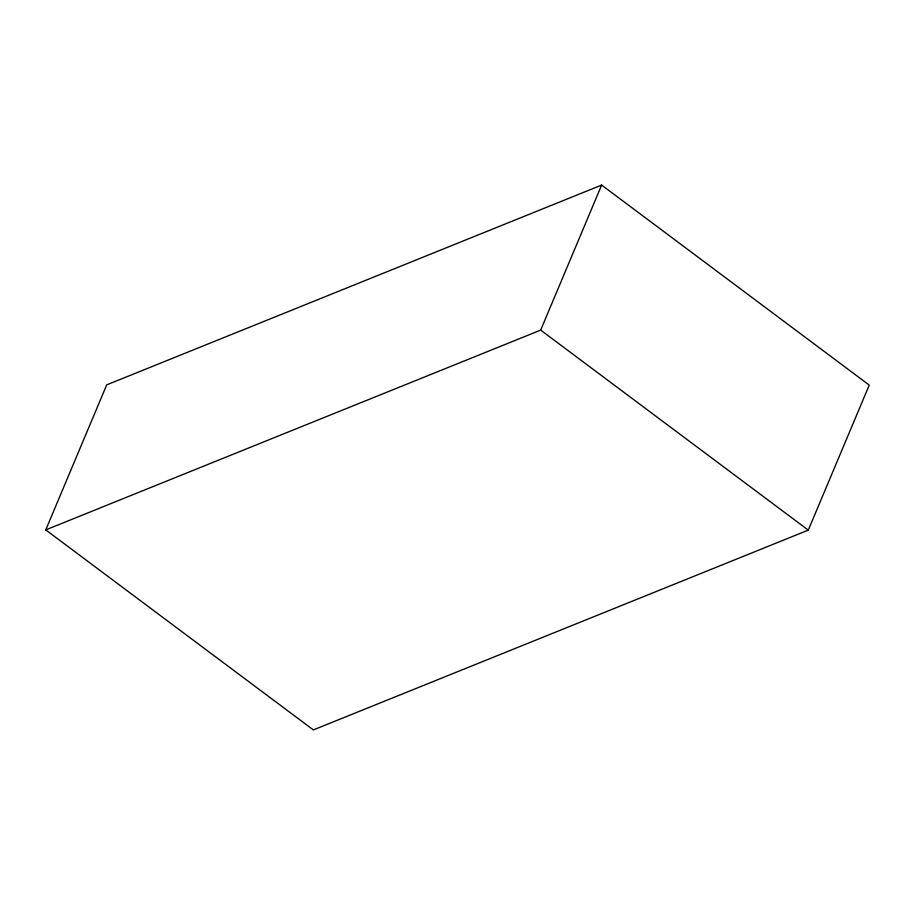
<?xml version="1.0" encoding="UTF-8"?>
<svg xmlns="http://www.w3.org/2000/svg" width="915" height="915" viewBox="0 0 915 915"><rect width="100%" height="100%" fill="white"/><g stroke="black" fill="none" stroke-linecap="round" stroke-linejoin="round"><path stroke-width="1.37" d="M45.75 529.899L106.712 384.872L601.635 185.082L869.25 385.101L808.288 530.128L313.365 729.918L45.75 529.899L540.674 330.109L601.635 185.082M540.674 330.109L808.288 530.128"/></g></svg>
